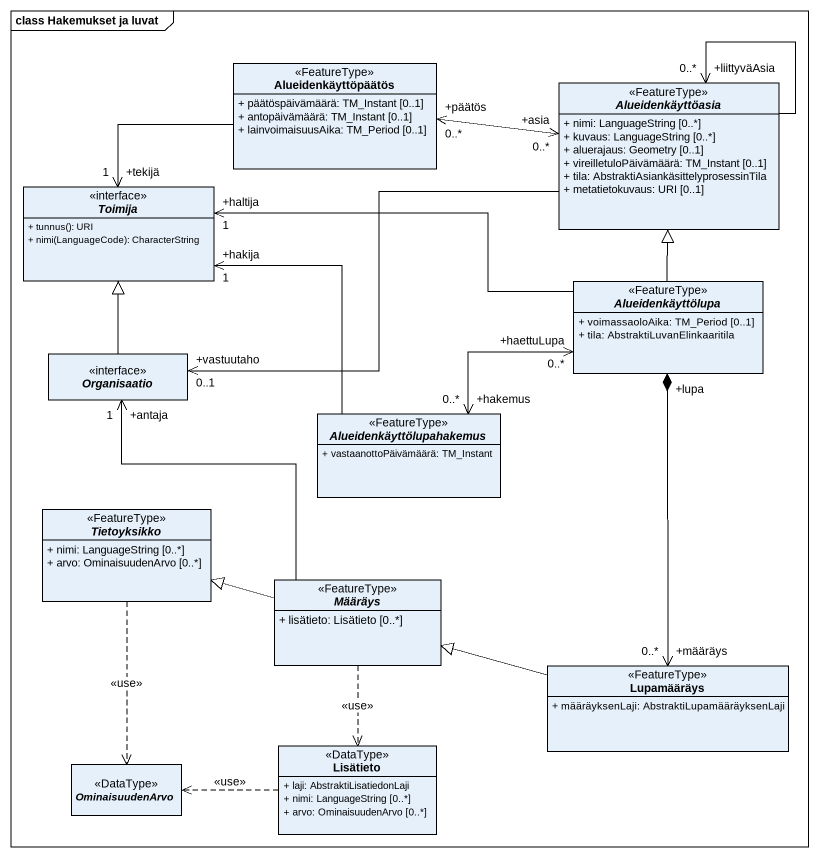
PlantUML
@startuml
mainframe class Hakemukset ja luvat
hide circle
hide empty members
skinparam classAttributeIconSize 0
class Alueidenkäyttöpäätös <<FeatureType>> {
  + päätöspäivämäärä: TM_Instant [0..1]
  + antopäivämäärä: TM_Instant [0..1]
  + lainvoimaisuusAika: TM_Period [0..1]
}
abstract class Alueidenkäyttöasia <<FeatureType>> {
  + nimi: LanguageString [0..*]
  + kuvaus: LanguageString [0..*]
  + aluerajaus: Geometry [0..1]
  + vireilletuloPäivämäärä: TM_Instant [0..1]
  + tila: AbstraktiAsiankäsittelyprosessinTila
  + metatietokuvaus: URI [0..1]
}
interface Toimija {
  + tunnus(): URI
  + nimi(LanguageCode): CharacterString
}
abstract class Alueidenkäyttölupa <<FeatureType>> {
  + voimassaoloAika: TM_Period [0..1]
  + tila: AbstraktiLuvanElinkaaritila
}
interface Organisaatio
abstract class Alueidenkäyttölupahakemus <<FeatureType>> {
  + vastaanottoPäivämäärä: TM_Instant
}
abstract class Tietoyksikko <<FeatureType>> {
  + nimi: LanguageString [0..*]
  + arvo: OminaisuudenArvo [0..*]
}
abstract class Määräys <<FeatureType>> {
  + lisätieto: Lisätieto [0..*]
}
class Lupamääräys <<FeatureType>> {
  + määräyksenLaji: AbstraktiLupamääräyksenLaji
}
class Lisätieto <<DataType>> {
  + laji: AbstraktiLisatiedonLaji
  + nimi: LanguageString [0..*]
  + arvo: OminaisuudenArvo [0..*]
}
abstract class OminaisuudenArvo <<DataType>>
Alueidenkäyttöpäätös "+päätös\n0..*" <-right-> "+asia\n0..*" Alueidenkäyttöasia
Alueidenkäyttöpäätös -left-> "+tekijä\n1" Toimija
Alueidenkäyttöasia --> "+liittyväAsia\n0..*" Alueidenkäyttöasia
Alueidenkäyttölupa -up-|> Alueidenkäyttöasia
Alueidenkäyttölupa -left-> "+haltija\n1" Toimija
Alueidenkäyttölupa "+lupa" *--> "+määräys\n0..*" Lupamääräys
Organisaatio "+vastuutaho\n0..1" <-right- Alueidenkäyttöasia
Organisaatio -up-|> Toimija
Alueidenkäyttölupahakemus -up-> "+hakija\n1" Toimija
Alueidenkäyttölupahakemus "+hakemus\n0..*" <-right-> "+haettuLupa\n0..*" Alueidenkäyttölupa
Tietoyksikko ..> OminaisuudenArvo : <<use>>
Määräys -up-> "+antaja\n1" Organisaatio
Määräys -left-|> Tietoyksikko
Määräys ..> Lisätieto : <<use>>
Lupamääräys -left-|> Määräys
Lisätieto .left.> OminaisuudenArvo : <<use>>
@enduml
